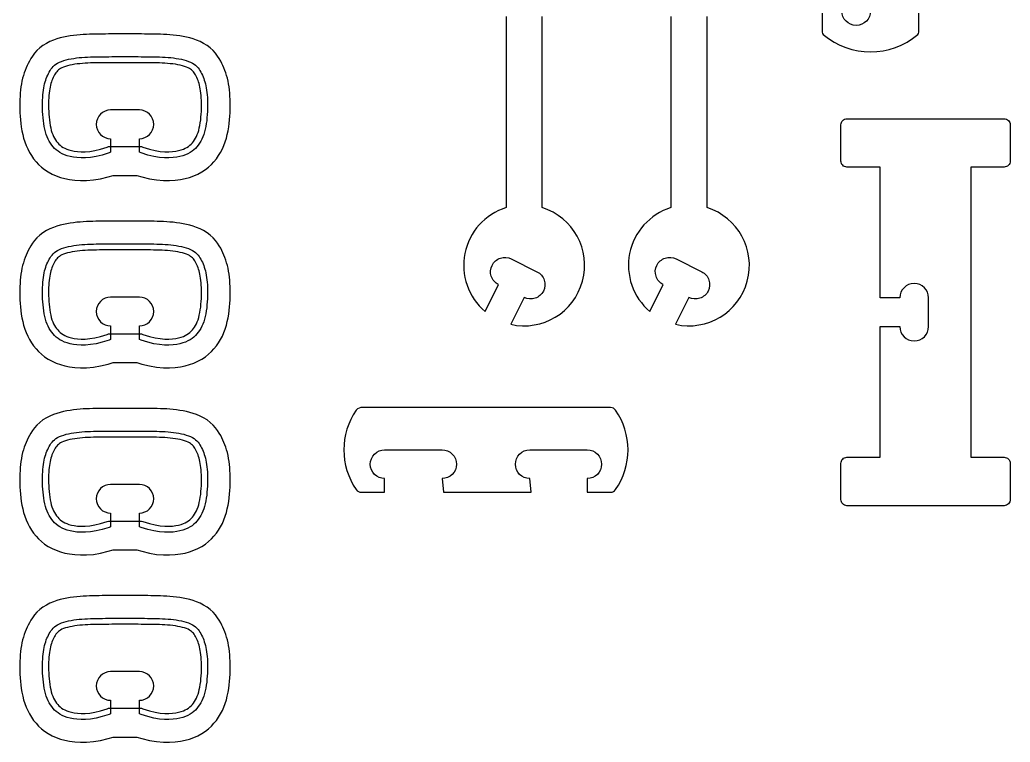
# Model space of a CAD drawing. Header units: millimetres. Extents: x 32 to 1015, y -334 to 535.
# Drawn here: x 472.2 to 637.7, y 117.2 to 238 of the extents above; entities that cross this region are included whole.
import ezdxf

# ---------------------------------------------------------------- set-up
doc = ezdxf.new("R2010")
doc.units = ezdxf.units.MM
doc.layers.add('External Cut', color=1, linetype='Continuous')
doc.layers.add('Pocket Cut 1.1mm', color=3, linetype='Continuous')

msp = doc.modelspace()

# ---------------------------------------------------------------- linework, layer by layer
at = {"layer": 'External Cut', "flags": 128}
for points in [[(606.494803, 235.4805, 0.364022), (622.302303, 235.4805, 0.221671), (622.482754, 235.867524), (622.482754, 250.287553)], [(553.470506, 238.5316), (553.470506, 206.558547, 0.590446), (549.965558, 189.212264), (552.208836, 193.698818, -0.414214), (551.135524, 196.918752, -0.414214), (554.355458, 197.992064), (558.648703, 195.845441, -0.414214), (559.722015, 192.625507, -0.414214), (556.502081, 191.552196), (554.258804, 187.065641, 0.960377), (559.533656, 206.558547), (559.533656, 238.5316)], [(581.007664, 238.5316), (581.007664, 206.558547, 0.590446), (577.502717, 189.212264), (579.745994, 193.698818, -0.414214), (578.672683, 196.918752, -0.414214), (581.892617, 197.992064), (586.185862, 195.845441, -0.414214), (587.259173, 192.625507, -0.414214), (584.039239, 191.552196), (581.795962, 187.065641, 0.960377), (587.070815, 206.558547), (587.070815, 238.5316)], [(606.314352, 239.424408), (606.314352, 235.867524, 0.221671), (606.494803, 235.4805)], [(614.398553, 239.424408, -1), (609.598559, 239.424408)], [(487.391659, 215.809766), (487.11792, 215.706008), (485.986905, 215.354949), (484.961002, 215.110374), (484.032931, 214.958525), (483.195412, 214.885641), (482.441164, 214.877963), (481.762908, 214.921734), (481.153364, 215.003192), (480.60555, 215.11074), (480.113682, 215.241419), (479.672276, 215.394432), (479.275847, 215.568981), (478.918909, 215.764268), (478.595978, 215.979497), (478.301569, 216.213869), (478.030196, 216.466586), (477.77729, 216.73715), (477.541936, 217.02626), (477.324133, 217.334912), (477.123882, 217.664102), (476.941184, 218.014829), (476.776037, 218.388089), (476.628442, 218.78488), (476.498398, 219.206197), (476.385741, 219.652108), (476.289638, 220.118958), (476.209092, 220.602158), (476.143106, 221.097124), (476.090683, 221.599269), (476.050826, 222.104006), (476.022537, 222.606749), (476.004819, 223.102911), (475.996841, 223.588471), (475.998436, 224.061669), (476.009606, 224.521306), (476.030349, 224.966187), (476.060666, 225.395116), (476.100556, 225.806895), (476.150021, 226.200329), (476.209059, 226.574221), (476.277604, 226.927872), (476.355324, 227.26258), (476.44182, 227.580138), (476.536694, 227.882342), (476.639545, 228.170986), (476.749975, 228.447865), (476.867586, 228.714774), (476.991978, 228.973507), (477.123418, 229.22536), (477.26483, 229.469636), (477.419805, 229.705138), (477.591933, 229.930669), (477.784804, 230.145034), (478.002008, 230.347035), (478.247136, 230.535476), (478.523777, 230.709161), (478.834292, 230.867193), (479.176121, 231.00987), (479.545474, 231.137791), (479.938563, 231.251553), (480.351596, 231.351756), (480.780786, 231.438997), (481.222341, 231.513875), (481.672473, 231.576988), (482.128123, 231.629034), (482.58916, 231.671109), (483.056183, 231.70441), (483.529792, 231.730134), (484.010586, 231.749477), (484.499166, 231.763635), (484.99613, 231.773804), (485.502078, 231.781183), (486.01731, 231.786799), (486.540929, 231.79102), (487.071735, 231.794044), (487.608531, 231.796072), (488.15012, 231.797301), (488.695302, 231.797933), (489.24288, 231.798166), (489.791656, 231.798199), (490.340432, 231.798166), (490.888011, 231.797933), (491.433193, 231.797301), (491.974781, 231.796072), (492.511577, 231.794044), (493.042384, 231.79102), (493.566002, 231.786799), (494.081235, 231.781183), (494.587183, 231.773804), (495.084147, 231.763635), (495.572726, 231.749477), (496.05352, 231.730134), (496.527129, 231.70441), (496.994152, 231.671109), (497.455189, 231.629034), (497.910839, 231.576988), (498.360971, 231.513875), (498.802527, 231.438997), (499.231716, 231.351756), (499.64475, 231.251553), (500.037838, 231.137791), (500.407191, 231.00987), (500.74902, 230.867193), (501.059535, 230.709161), (501.336176, 230.535476), (501.581304, 230.347035), (501.798508, 230.145034), (501.991379, 229.930669), (502.163507, 229.705138), (502.318482, 229.469636), (502.459894, 229.22536), (502.591334, 228.973507), (502.715726, 228.714774), (502.833337, 228.447865), (502.943767, 228.170986), (503.046619, 227.882342), (503.141492, 227.580138), (503.227988, 227.26258), (503.305708, 226.927872), (503.374254, 226.574221), (503.433292, 226.200329), (503.482756, 225.806895), (503.522647, 225.395116), (503.552964, 224.966187), (503.573707, 224.521306), (503.584876, 224.061669), (503.586472, 223.588471), (503.578493, 223.102911), (503.560775, 222.606749), (503.532486, 222.104006), (503.492629, 221.599269), (503.440206, 221.097124), (503.37422, 220.602158), (503.293675, 220.118958), (503.197572, 219.652108), (503.084914, 219.206197), (502.954871, 218.78488), (502.807276, 218.388089), (502.642129, 218.014829), (502.45943, 217.664102), (502.259179, 217.334912), (502.041377, 217.02626), (501.806022, 216.73715), (501.553116, 216.466586), (501.281743, 216.213869), (500.987334, 215.979497), (500.664403, 215.764268), (500.307466, 215.568981), (499.911036, 215.394432), (499.46963, 215.241419), (498.977763, 215.11074), (498.429949, 215.003192), (497.820404, 214.921734), (497.142148, 214.877963), (496.387901, 214.885641), (495.550381, 214.958525), (494.62231, 215.110374), (493.596407, 215.354949), (492.465393, 215.706008), (492.191653, 215.809766), (492.191653, 218.083448, 1), (492.191653, 222.883442), (487.391659, 222.883442, 1), (487.391659, 218.083448), (487.391659, 215.809766)], [(610.452134, 156.751716, -0.414214), (609.441609, 157.762241), (609.441609, 163.825392, -0.414214), (610.452134, 164.835917), (616.010022, 164.835917), (616.010022, 186.688521), (619.294229, 186.688521, 1), (624.094223, 186.688521), (624.094223, 191.488515, 1), (619.294229, 191.488515), (616.010022, 191.488515), (616.010022, 213.34112), (610.452134, 213.34112, -0.414214), (609.441609, 214.351645), (609.441609, 220.414795, -0.414214), (610.452134, 221.42532), (636.725786, 221.42532, -0.414214), (637.736311, 220.414795), (637.736311, 214.351645, -0.414214), (636.725786, 213.34112), (631.167898, 213.34112), (631.167898, 164.835917), (636.725786, 164.835917, -0.414214), (637.736311, 163.825392), (637.736311, 157.762241, -0.414214), (636.725786, 156.751716), (610.452134, 156.751716)], [(487.391659, 184.521479), (487.11792, 184.41772), (485.986905, 184.066661), (484.961002, 183.822087), (484.032931, 183.670237), (483.195412, 183.597353), (482.441164, 183.589676), (481.762908, 183.633446), (481.153364, 183.714905), (480.60555, 183.822452), (480.113682, 183.953131), (479.672276, 184.106144), (479.275847, 184.280693), (478.918909, 184.475981), (478.595978, 184.691209), (478.301569, 184.925581), (478.030196, 185.178298), (477.77729, 185.448863), (477.541936, 185.737972), (477.324133, 186.046624), (477.123882, 186.375815), (476.941184, 186.726542), (476.776037, 187.099802), (476.628442, 187.496592), (476.498398, 187.91791), (476.385741, 188.363821), (476.289638, 188.83067), (476.209092, 189.313871), (476.143106, 189.808837), (476.090683, 190.310981), (476.050826, 190.815718), (476.022537, 191.318461), (476.004819, 191.814623), (475.996841, 192.300184), (475.998436, 192.773381), (476.009606, 193.233019), (476.030349, 193.6779), (476.060666, 194.106828), (476.100556, 194.518608), (476.150021, 194.912041), (476.209059, 195.285933), (476.277604, 195.639585), (476.355324, 195.974292), (476.44182, 196.291851), (476.536694, 196.594055), (476.639545, 196.882699), (476.749975, 197.159578), (476.867586, 197.426486), (476.991978, 197.685219), (477.123418, 197.937072), (477.26483, 198.181348), (477.419805, 198.41685), (477.591933, 198.642382), (477.784804, 198.856746), (478.002008, 199.058747), (478.247136, 199.247189), (478.523777, 199.420874), (478.834292, 199.578905), (479.176121, 199.721582), (479.545474, 199.849503), (479.938563, 199.963266), (480.351596, 200.063469), (480.780786, 200.15071), (481.222341, 200.225588), (481.672473, 200.288701), (482.128123, 200.340746), (482.58916, 200.382821), (483.056183, 200.416123), (483.529792, 200.441846), (484.010586, 200.461189), (484.499166, 200.475347), (484.99613, 200.485517), (485.502078, 200.492895), (486.01731, 200.498512), (486.540929, 200.502733), (487.071735, 200.505757), (487.608531, 200.507784), (488.15012, 200.509014), (488.695302, 200.509645), (489.24288, 200.509878), (489.791656, 200.509911), (490.340432, 200.509878), (490.888011, 200.509645), (491.433193, 200.509014), (491.974781, 200.507784), (492.511577, 200.505757), (493.042384, 200.502733), (493.566002, 200.498512), (494.081235, 200.492895), (494.587183, 200.485517), (495.084147, 200.475347), (495.572726, 200.461189), (496.05352, 200.441846), (496.527129, 200.416123), (496.994152, 200.382821), (497.455189, 200.340746), (497.910839, 200.288701), (498.360971, 200.225588), (498.802527, 200.15071), (499.231716, 200.063469), (499.64475, 199.963266), (500.037838, 199.849503), (500.407191, 199.721582), (500.74902, 199.578905), (501.059535, 199.420874), (501.336176, 199.247189), (501.581304, 199.058747), (501.798508, 198.856746), (501.991379, 198.642382), (502.163507, 198.41685), (502.318482, 198.181348), (502.459894, 197.937072), (502.591334, 197.685219), (502.715726, 197.426486), (502.833337, 197.159578), (502.943767, 196.882699), (503.046619, 196.594055), (503.141492, 196.291851), (503.227988, 195.974292), (503.305708, 195.639585), (503.374254, 195.285933), (503.433292, 194.912041), (503.482756, 194.518608), (503.522647, 194.106828), (503.552964, 193.6779), (503.573707, 193.233019), (503.584876, 192.773381), (503.586472, 192.300184), (503.578493, 191.814623), (503.560775, 191.318461), (503.532486, 190.815718), (503.492629, 190.310981), (503.440206, 189.808837), (503.37422, 189.313871), (503.293675, 188.83067), (503.197572, 188.363821), (503.084914, 187.91791), (502.954871, 187.496592), (502.807276, 187.099802), (502.642129, 186.726542), (502.45943, 186.375815), (502.259179, 186.046624), (502.041377, 185.737972), (501.806022, 185.448863), (501.553116, 185.178298), (501.281743, 184.925581), (500.987334, 184.691209), (500.664403, 184.475981), (500.307466, 184.280693), (499.911036, 184.106144), (499.46963, 183.953131), (498.977763, 183.822452), (498.429949, 183.714905), (497.820404, 183.633446), (497.142148, 183.589676), (496.387901, 183.597353), (495.550381, 183.670237), (494.62231, 183.822087), (493.596407, 184.066661), (492.465393, 184.41772), (492.191653, 184.521479), (492.191653, 186.79516, 1), (492.191653, 191.595154), (487.391659, 191.595154, 1), (487.391659, 186.79516), (487.391659, 184.521479)], [(529.263545, 159.006098), (533.18478, 159.006098), (533.18478, 161.279779, -0.414214), (530.784783, 163.679776, -0.414214), (533.18478, 166.079773), (542.784768, 166.079773, -0.414214), (545.184765, 163.679776, -0.414214), (542.784768, 161.279779), (543.0374, 159.006098), (557.690013, 159.006098), (557.437382, 161.279779, -0.414214), (555.037385, 163.679776, -0.414214), (557.437382, 166.079773), (567.03737, 166.079773, -0.414214), (569.437367, 163.679776, -0.414214), (567.03737, 161.279779), (567.03737, 159.006098), (570.958605, 159.006098, 0.246483), (571.790263, 159.442597, 0.311601), (571.790263, 172.71695, 0.246483), (570.958605, 173.153449), (529.516176, 173.153449, 0.246483), (528.431887, 172.71695, 0.311601), (528.431887, 159.442597, 0.246483), (529.263545, 159.006098)], [(487.391659, 153.233191), (487.11792, 153.129433), (485.986905, 152.778374), (484.961002, 152.533799), (484.032931, 152.381949), (483.195412, 152.309066), (482.441164, 152.301388), (481.762908, 152.345159), (481.153364, 152.426617), (480.60555, 152.534165), (480.113682, 152.664844), (479.672276, 152.817857), (479.275847, 152.992406), (478.918909, 153.187693), (478.595978, 153.402922), (478.301569, 153.637294), (478.030196, 153.890011), (477.77729, 154.160575), (477.541936, 154.449685), (477.324133, 154.758336), (477.123882, 155.087527), (476.941184, 155.438254), (476.776037, 155.811514), (476.628442, 156.208304), (476.498398, 156.629622), (476.385741, 157.075533), (476.289638, 157.542382), (476.209092, 158.025583), (476.143106, 158.520549), (476.090683, 159.022694), (476.050826, 159.527431), (476.022537, 160.030173), (476.004819, 160.526336), (475.996841, 161.011896), (475.998436, 161.485094), (476.009606, 161.944731), (476.030349, 162.389612), (476.060666, 162.818541), (476.100556, 163.23032), (476.150021, 163.623754), (476.209059, 163.997645), (476.277604, 164.351297), (476.355324, 164.686005), (476.44182, 165.003563), (476.536694, 165.305767), (476.639545, 165.594411), (476.749975, 165.87129), (476.867586, 166.138199), (476.991978, 166.396932), (477.123418, 166.648785), (477.26483, 166.893061), (477.419805, 167.128563), (477.591933, 167.354094), (477.784804, 167.568458), (478.002008, 167.77046), (478.247136, 167.958901), (478.523777, 168.132586), (478.834292, 168.290618), (479.176121, 168.433295), (479.545474, 168.561215), (479.938563, 168.674978), (480.351596, 168.775181), (480.780786, 168.862422), (481.222341, 168.9373), (481.672473, 169.000413), (482.128123, 169.052459), (482.58916, 169.094534), (483.056183, 169.127835), (483.529792, 169.153559), (484.010586, 169.172901), (484.499166, 169.187059), (484.99613, 169.197229), (485.502078, 169.204607), (486.01731, 169.210224), (486.540929, 169.214445), (487.071735, 169.217469), (487.608531, 169.219497), (488.15012, 169.220726), (488.695302, 169.221358), (489.24288, 169.22159), (489.791656, 169.221624), (490.340432, 169.22159), (490.888011, 169.221358), (491.433193, 169.220726), (491.974781, 169.219497), (492.511577, 169.217469), (493.042384, 169.214445), (493.566002, 169.210224), (494.081235, 169.204607), (494.587183, 169.197229), (495.084147, 169.187059), (495.572726, 169.172901), (496.05352, 169.153559), (496.527129, 169.127835), (496.994152, 169.094534), (497.455189, 169.052459), (497.910839, 169.000413), (498.360971, 168.9373), (498.802527, 168.862422), (499.231716, 168.775181), (499.64475, 168.674978), (500.037838, 168.561215), (500.407191, 168.433295), (500.74902, 168.290618), (501.059535, 168.132586), (501.336176, 167.958901), (501.581304, 167.77046), (501.798508, 167.568458), (501.991379, 167.354094), (502.163507, 167.128563), (502.318482, 166.893061), (502.459894, 166.648785), (502.591334, 166.396932), (502.715726, 166.138199), (502.833337, 165.87129), (502.943767, 165.594411), (503.046619, 165.305767), (503.141492, 165.003563), (503.227988, 164.686005), (503.305708, 164.351297), (503.374254, 163.997645), (503.433292, 163.623754), (503.482756, 163.23032), (503.522647, 162.818541), (503.552964, 162.389612), (503.573707, 161.944731), (503.584876, 161.485094), (503.586472, 161.011896), (503.578493, 160.526336), (503.560775, 160.030173), (503.532486, 159.527431), (503.492629, 159.022694), (503.440206, 158.520549), (503.37422, 158.025583), (503.293675, 157.542382), (503.197572, 157.075533), (503.084914, 156.629622), (502.954871, 156.208304), (502.807276, 155.811514), (502.642129, 155.438254), (502.45943, 155.087527), (502.259179, 154.758336), (502.041377, 154.449685), (501.806022, 154.160575), (501.553116, 153.890011), (501.281743, 153.637294), (500.987334, 153.402922), (500.664403, 153.187693), (500.307466, 152.992406), (499.911036, 152.817857), (499.46963, 152.664844), (498.977763, 152.534165), (498.429949, 152.426617), (497.820404, 152.345159), (497.142148, 152.301388), (496.387901, 152.309066), (495.550381, 152.381949), (494.62231, 152.533799), (493.596407, 152.778374), (492.465393, 153.129433), (492.191653, 153.233191), (492.191653, 155.506873, 1), (492.191653, 160.306867), (487.391659, 160.306867, 1), (487.391659, 155.506873), (487.391659, 153.233191)], [(487.391659, 121.944904), (487.11792, 121.841145), (485.986905, 121.490086), (484.961002, 121.245512), (484.032931, 121.093662), (483.195412, 121.020778), (482.441164, 121.013101), (481.762908, 121.056871), (481.153364, 121.138329), (480.60555, 121.245877), (480.113682, 121.376556), (479.672276, 121.529569), (479.275847, 121.704118), (478.918909, 121.899406), (478.595978, 122.114634), (478.301569, 122.349006), (478.030196, 122.601723), (477.77729, 122.872288), (477.541936, 123.161397), (477.324133, 123.470049), (477.123882, 123.79924), (476.941184, 124.149966), (476.776037, 124.523227), (476.628442, 124.920017), (476.498398, 125.341334), (476.385741, 125.787246), (476.289638, 126.254095), (476.209092, 126.737296), (476.143106, 127.232261), (476.090683, 127.734406), (476.050826, 128.239143), (476.022537, 128.741886), (476.004819, 129.238048), (475.996841, 129.723609), (475.998436, 130.196806), (476.009606, 130.656444), (476.030349, 131.101325), (476.060666, 131.530253), (476.100556, 131.942033), (476.150021, 132.335466), (476.209059, 132.709358), (476.277604, 133.063009), (476.355324, 133.397717), (476.44182, 133.715276), (476.536694, 134.017479), (476.639545, 134.306124), (476.749975, 134.583003), (476.867586, 134.849911), (476.991978, 135.108644), (477.123418, 135.360497), (477.26483, 135.604773), (477.419805, 135.840275), (477.591933, 136.065806), (477.784804, 136.280171), (478.002008, 136.482172), (478.247136, 136.670613), (478.523777, 136.844299), (478.834292, 137.00233), (479.176121, 137.145007), (479.545474, 137.272928), (479.938563, 137.38669), (480.351596, 137.486893), (480.780786, 137.574135), (481.222341, 137.649013), (481.672473, 137.712125), (482.128123, 137.764171), (482.58916, 137.806246), (483.056183, 137.839548), (483.529792, 137.865271), (484.010586, 137.884614), (484.499166, 137.898772), (484.99613, 137.908942), (485.502078, 137.91632), (486.01731, 137.921937), (486.540929, 137.926157), (487.071735, 137.929182), (487.608531, 137.931209), (488.15012, 137.932439), (488.695302, 137.93307), (489.24288, 137.933303), (489.791656, 137.933336), (490.340432, 137.933303), (490.888011, 137.93307), (491.433193, 137.932439), (491.974781, 137.931209), (492.511577, 137.929182), (493.042384, 137.926157), (493.566002, 137.921937), (494.081235, 137.91632), (494.587183, 137.908942), (495.084147, 137.898772), (495.572726, 137.884614), (496.05352, 137.865271), (496.527129, 137.839548), (496.994152, 137.806246), (497.455189, 137.764171), (497.910839, 137.712125), (498.360971, 137.649013), (498.802527, 137.574135), (499.231716, 137.486893), (499.64475, 137.38669), (500.037838, 137.272928), (500.407191, 137.145007), (500.74902, 137.00233), (501.059535, 136.844299), (501.336176, 136.670613), (501.581304, 136.482172), (501.798508, 136.280171), (501.991379, 136.065806), (502.163507, 135.840275), (502.318482, 135.604773), (502.459894, 135.360497), (502.591334, 135.108644), (502.715726, 134.849911), (502.833337, 134.583003), (502.943767, 134.306124), (503.046619, 134.017479), (503.141492, 133.715276), (503.227988, 133.397717), (503.305708, 133.063009), (503.374254, 132.709358), (503.433292, 132.335466), (503.482756, 131.942033), (503.522647, 131.530253), (503.552964, 131.101325), (503.573707, 130.656444), (503.584876, 130.196806), (503.586472, 129.723609), (503.578493, 129.238048), (503.560775, 128.741886), (503.532486, 128.239143), (503.492629, 127.734406), (503.440206, 127.232261), (503.37422, 126.737296), (503.293675, 126.254095), (503.197572, 125.787246), (503.084914, 125.341334), (502.954871, 124.920017), (502.807276, 124.523227), (502.642129, 124.149966), (502.45943, 123.79924), (502.259179, 123.470049), (502.041377, 123.161397), (501.806022, 122.872288), (501.553116, 122.601723), (501.281743, 122.349006), (500.987334, 122.114634), (500.664403, 121.899406), (500.307466, 121.704118), (499.911036, 121.529569), (499.46963, 121.376556), (498.977763, 121.245877), (498.429949, 121.138329), (497.820404, 121.056871), (497.142148, 121.013101), (496.387901, 121.020778), (495.550381, 121.093662), (494.62231, 121.245512), (493.596407, 121.490086), (492.465393, 121.841145), (492.191653, 121.944904), (492.191653, 124.218585, 1), (492.191653, 129.018579), (487.391659, 129.018579, 1), (487.391659, 124.218585), (487.391659, 121.944904)]]:
    msp.add_lwpolyline(points, format="xyb", dxfattribs=at)
at = {"layer": 'Pocket Cut 1.1mm', "flags": 128}
for points in [[(491.767873, 211.954695), (492.594218, 211.698203), (493.876012, 211.392625), (495.079502, 211.195711), (496.20408, 211.097846), (497.245026, 211.087251), (498.193839, 211.148481), (499.04651, 211.262431), (499.83021, 211.416288), (500.578241, 211.615024), (501.297415, 211.864325), (501.983506, 212.166413), (502.628379, 212.519236), (503.222209, 212.915014), (503.756808, 213.340595), (504.23179, 213.782925), (504.662954, 214.244193), (505.062448, 214.734932), (505.429699, 215.25537), (505.762221, 215.802), (506.058716, 216.371182), (506.319052, 216.959585), (506.54407, 217.564516), (506.734841, 218.182581), (506.892231, 218.805547), (507.019777, 219.425141), (507.122284, 220.040091), (507.203582, 220.649917), (507.266576, 221.25332), (507.313565, 221.848369), (507.346443, 222.432665), (507.366851, 223.004156), (507.376046, 223.56373), (507.37419, 224.114093), (507.361031, 224.655601), (507.336205, 225.188055), (507.299211, 225.711452), (507.249362, 226.22603), (507.185706, 226.732336), (507.10705, 227.230471), (507.012705, 227.717231), (506.903062, 228.189416), (506.778701, 228.645992), (506.64048, 229.086272), (506.489727, 229.509351), (506.328229, 229.914269), (506.158169, 230.300207), (505.979618, 230.671588), (505.781007, 231.05215), (505.543681, 231.462109), (505.256236, 231.898912), (504.910853, 232.351453), (504.502731, 232.805055), (504.031812, 233.243013), (503.503299, 233.649306), (502.930185, 234.009128), (502.340503, 234.309237), (501.758396, 234.552204), (501.18542, 234.750647), (500.618658, 234.914672), (500.056138, 235.05114), (499.496917, 235.164813), (498.940959, 235.259091), (498.389028, 235.336477), (497.842464, 235.398907), (497.301147, 235.448309), (496.764668, 235.486563), (496.232453, 235.51547), (495.703777, 235.536739), (495.177796, 235.551981), (494.653576, 235.562708), (494.129516, 235.57035), (493.601929, 235.576102), (493.068452, 235.580402), (492.529528, 235.583473), (491.986239, 235.585525), (491.439689, 235.586765), (490.89101, 235.587401), (490.341352, 235.587634), (489.791656, 235.587668), (489.24196, 235.587634), (488.692302, 235.587401), (488.143623, 235.586765), (487.597074, 235.585525), (487.053784, 235.583473), (486.514861, 235.580402), (485.981384, 235.576102), (485.453796, 235.57035), (484.929736, 235.562708), (484.405516, 235.551981), (483.879535, 235.536739), (483.350859, 235.51547), (482.818644, 235.486563), (482.282166, 235.448309), (481.740848, 235.398907), (481.194285, 235.336477), (480.642353, 235.259091), (480.086395, 235.164813), (479.527174, 235.05114), (478.964654, 234.914672), (478.397893, 234.750647), (477.824917, 234.552204), (477.24281, 234.309237), (476.653128, 234.009128), (476.080014, 233.649306), (475.5515, 233.243013), (475.080581, 232.805055), (474.67246, 232.351453), (474.327076, 231.898912), (474.039632, 231.462109), (473.802305, 231.05215), (473.603694, 230.671588), (473.425143, 230.300207), (473.255083, 229.914269), (473.093586, 229.509351), (472.942832, 229.086272), (472.804611, 228.645992), (472.68025, 228.189416), (472.570607, 227.717231), (472.476262, 227.230471), (472.397606, 226.732336), (472.333951, 226.22603), (472.284102, 225.711452), (472.247108, 225.188055), (472.222281, 224.655601), (472.209123, 224.114093), (472.207267, 223.56373), (472.216461, 223.004156), (472.236869, 222.432665), (472.269747, 221.848369), (472.316736, 221.25332), (472.37973, 220.649917), (472.461028, 220.040091), (472.563535, 219.425141), (472.691082, 218.805547), (472.848471, 218.182581), (473.039243, 217.564516), (473.26426, 216.959585), (473.524596, 216.371182), (473.821092, 215.802), (474.153613, 215.25537), (474.520865, 214.734932), (474.920359, 214.244193), (475.351523, 213.782925), (475.826505, 213.340595), (476.361104, 212.915014), (476.954933, 212.519236), (477.599806, 212.166413), (478.285897, 211.864325), (479.005071, 211.615024), (479.753102, 211.416288), (480.536803, 211.262431), (481.389474, 211.148481), (482.338286, 211.087251), (483.379232, 211.097846), (484.503811, 211.195711), (485.7073, 211.392625), (486.989094, 211.698203), (487.815439, 211.954695), (491.767873, 211.954695)], [(492.549818, 216.754689), (492.794565, 216.66192), (493.863658, 216.330081), (494.821323, 216.101774), (495.675949, 215.961941), (496.436919, 215.895719), (497.114714, 215.88882), (497.720822, 215.927934), (498.265533, 216.000728), (498.750444, 216.095927), (499.174001, 216.208457), (499.541335, 216.335794), (499.860521, 216.476332), (500.140676, 216.629611), (500.391368, 216.796692), (500.621726, 216.980075), (500.838803, 217.182229), (501.044174, 217.401939), (501.235758, 217.637281), (501.413707, 217.889456), (501.578686, 218.160663), (501.731039, 218.453135), (501.870802, 218.769024), (501.997751, 219.11031), (502.1116, 219.479161), (502.212329, 219.877858), (502.300047, 220.303975), (502.374737, 220.752043), (502.436639, 221.216379), (502.486243, 221.691522), (502.524199, 222.172175), (502.551264, 222.653171), (502.568265, 223.129246), (502.575919, 223.595069), (502.574392, 224.047689), (502.563753, 224.485494), (502.544099, 224.907023), (502.515563, 225.31076), (502.478328, 225.695126), (502.432648, 226.058461), (502.378841, 226.39922), (502.317176, 226.717377), (502.247968, 227.015423), (502.171569, 227.295911), (502.088256, 227.561294), (501.998178, 227.814089), (501.901366, 228.056824), (501.797741, 228.291992), (501.687792, 228.520685), (501.574264, 228.738216), (501.458429, 228.93831), (501.33878, 229.120131), (501.212853, 229.285127), (501.077382, 229.435695), (500.927835, 229.574774), (500.758277, 229.705121), (500.560695, 229.82917), (500.324625, 229.949314), (500.04687, 230.065247), (499.731816, 230.174362), (499.38504, 230.274722), (499.01187, 230.365254), (498.617356, 230.445446), (498.206308, 230.515151), (497.783322, 230.574458), (497.351915, 230.623734), (496.912287, 230.663856), (496.463785, 230.695836), (496.005805, 230.720711), (495.537779, 230.73954), (495.059173, 230.753409), (494.569478, 230.76343), (494.068359, 230.770738), (493.556422, 230.776319), (493.035432, 230.780518), (492.50679, 230.78353), (491.971726, 230.785551), (491.43146, 230.786778), (490.887211, 230.787408), (490.340187, 230.787641), (489.791656, 230.787674), (489.243125, 230.787641), (488.696102, 230.787408), (488.151852, 230.786778), (487.611587, 230.785551), (487.076522, 230.78353), (486.54788, 230.780518), (486.026891, 230.776319), (485.514953, 230.770738), (485.013835, 230.76343), (484.524139, 230.753409), (484.045533, 230.73954), (483.577508, 230.720711), (483.119527, 230.695836), (482.671026, 230.663856), (482.231397, 230.623734), (481.79999, 230.574458), (481.377005, 230.515151), (480.965957, 230.445446), (480.571442, 230.365254), (480.198272, 230.274722), (479.851496, 230.174362), (479.536442, 230.065247), (479.258687, 229.949314), (479.022617, 229.82917), (478.825035, 229.705121), (478.655477, 229.574774), (478.50593, 229.435695), (478.370459, 229.285127), (478.244533, 229.120131), (478.124883, 228.93831), (478.009048, 228.738216), (477.895521, 228.520685), (477.785571, 228.291992), (477.681947, 228.056824), (477.585134, 227.814089), (477.495057, 227.561294), (477.411743, 227.295911), (477.335344, 227.015423), (477.266137, 226.717377), (477.204471, 226.39922), (477.150665, 226.058461), (477.104984, 225.695126), (477.067749, 225.31076), (477.039213, 224.907023), (477.019559, 224.485494), (477.00892, 224.047689), (477.007394, 223.595069), (477.015048, 223.129246), (477.032048, 222.653171), (477.059114, 222.172175), (477.097069, 221.691522), (477.146673, 221.216379), (477.208576, 220.752043), (477.283265, 220.303975), (477.370983, 219.877858), (477.471712, 219.479161), (477.585561, 219.11031), (477.71251, 218.769024), (477.852274, 218.453135), (478.004627, 218.160663), (478.169605, 217.889456), (478.347555, 217.637281), (478.539139, 217.401939), (478.74451, 217.182229), (478.961586, 216.980075), (479.191945, 216.796692), (479.442636, 216.629611), (479.722791, 216.476332), (480.041977, 216.335794), (480.409312, 216.208457), (480.832869, 216.095927), (481.31778, 216.000728), (481.862491, 215.927934), (482.468598, 215.88882), (483.146393, 215.895719), (483.907363, 215.961941), (484.761989, 216.101774), (485.719654, 216.330081), (486.788747, 216.66192), (487.033495, 216.754689), (492.549818, 216.754689)], [(491.767873, 180.666407), (492.594218, 180.409916), (493.876012, 180.104337), (495.079502, 179.907424), (496.20408, 179.809559), (497.245026, 179.798963), (498.193839, 179.860194), (499.04651, 179.974143), (499.83021, 180.128), (500.578241, 180.326737), (501.297415, 180.576038), (501.983506, 180.878126), (502.628379, 181.230948), (503.222209, 181.626726), (503.756808, 182.052307), (504.23179, 182.494637), (504.662954, 182.955906), (505.062448, 183.446644), (505.429699, 183.967082), (505.762221, 184.513712), (506.058716, 185.082895), (506.319052, 185.671297), (506.54407, 186.276228), (506.734841, 186.894294), (506.892231, 187.51726), (507.019777, 188.136854), (507.122284, 188.751804), (507.203582, 189.36163), (507.266576, 189.965032), (507.313565, 190.560082), (507.346443, 191.144377), (507.366851, 191.715868), (507.376046, 192.275443), (507.37419, 192.825805), (507.361031, 193.367313), (507.336205, 193.899768), (507.299211, 194.423164), (507.249362, 194.937742), (507.185706, 195.444048), (507.10705, 195.942184), (507.012705, 196.428943), (506.903062, 196.901129), (506.778701, 197.357704), (506.64048, 197.797985), (506.489727, 198.221063), (506.328229, 198.625981), (506.158169, 199.01192), (505.979618, 199.383301), (505.781007, 199.763862), (505.543681, 200.173821), (505.256236, 200.610625), (504.910853, 201.063165), (504.502731, 201.516768), (504.031812, 201.954725), (503.503299, 202.361019), (502.930185, 202.72084), (502.340503, 203.020949), (501.758396, 203.263916), (501.18542, 203.462359), (500.618658, 203.626384), (500.056138, 203.762853), (499.496917, 203.876526), (498.940959, 203.970804), (498.389028, 204.04819), (497.842464, 204.11062), (497.301147, 204.160022), (496.764668, 204.198275), (496.232453, 204.227182), (495.703777, 204.248451), (495.177796, 204.263693), (494.653576, 204.274421), (494.129516, 204.282063), (493.601929, 204.287814), (493.068452, 204.292114), (492.529528, 204.295185), (491.986239, 204.297237), (491.439689, 204.298478), (490.89101, 204.299113), (490.341352, 204.299347), (489.791656, 204.29938), (489.24196, 204.299347), (488.692302, 204.299113), (488.143623, 204.298478), (487.597074, 204.297237), (487.053784, 204.295185), (486.514861, 204.292114), (485.981384, 204.287814), (485.453796, 204.282063), (484.929736, 204.274421), (484.405516, 204.263693), (483.879535, 204.248451), (483.350859, 204.227182), (482.818644, 204.198275), (482.282166, 204.160022), (481.740848, 204.11062), (481.194285, 204.04819), (480.642353, 203.970804), (480.086395, 203.876526), (479.527174, 203.762853), (478.964654, 203.626384), (478.397893, 203.462359), (477.824917, 203.263916), (477.24281, 203.020949), (476.653128, 202.72084), (476.080014, 202.361019), (475.5515, 201.954725), (475.080581, 201.516768), (474.67246, 201.063165), (474.327076, 200.610625), (474.039632, 200.173821), (473.802305, 199.763862), (473.603694, 199.383301), (473.425143, 199.01192), (473.255083, 198.625981), (473.093586, 198.221063), (472.942832, 197.797985), (472.804611, 197.357704), (472.68025, 196.901129), (472.570607, 196.428943), (472.476262, 195.942184), (472.397606, 195.444048), (472.333951, 194.937742), (472.284102, 194.423164), (472.247108, 193.899768), (472.222281, 193.367313), (472.209123, 192.825805), (472.207267, 192.275443), (472.216461, 191.715868), (472.236869, 191.144377), (472.269747, 190.560082), (472.316736, 189.965032), (472.37973, 189.36163), (472.461028, 188.751804), (472.563535, 188.136854), (472.691082, 187.51726), (472.848471, 186.894294), (473.039243, 186.276228), (473.26426, 185.671297), (473.524596, 185.082895), (473.821092, 184.513712), (474.153613, 183.967082), (474.520865, 183.446644), (474.920359, 182.955906), (475.351523, 182.494637), (475.826505, 182.052307), (476.361104, 181.626726), (476.954933, 181.230948), (477.599806, 180.878126), (478.285897, 180.576038), (479.005071, 180.326737), (479.753102, 180.128), (480.536803, 179.974143), (481.389474, 179.860194), (482.338286, 179.798963), (483.379232, 179.809559), (484.503811, 179.907424), (485.7073, 180.104337), (486.989094, 180.409916), (487.815439, 180.666407), (491.767873, 180.666407)], [(492.549818, 185.466402), (492.794565, 185.373632), (493.863658, 185.041793), (494.821323, 184.813487), (495.675949, 184.673654), (496.436919, 184.607432), (497.114714, 184.600533), (497.720822, 184.639647), (498.265533, 184.712441), (498.750444, 184.807639), (499.174001, 184.92017), (499.541335, 185.047506), (499.860521, 185.188045), (500.140676, 185.341323), (500.391368, 185.508405), (500.621726, 185.691787), (500.838803, 185.893941), (501.044174, 186.113652), (501.235758, 186.348993), (501.413707, 186.601168), (501.578686, 186.872376), (501.731039, 187.164847), (501.870802, 187.480736), (501.997751, 187.822022), (502.1116, 188.190874), (502.212329, 188.58957), (502.300047, 189.015688), (502.374737, 189.463755), (502.436639, 189.928092), (502.486243, 190.403234), (502.524199, 190.883888), (502.551264, 191.364883), (502.568265, 191.840958), (502.575919, 192.306782), (502.574392, 192.759401), (502.563753, 193.197207), (502.544099, 193.618735), (502.515563, 194.022472), (502.478328, 194.406839), (502.432648, 194.770173), (502.378841, 195.110933), (502.317176, 195.429089), (502.247968, 195.727136), (502.171569, 196.007623), (502.088256, 196.273007), (501.998178, 196.525802), (501.901366, 196.768537), (501.797741, 197.003704), (501.687792, 197.232397), (501.574264, 197.449929), (501.458429, 197.650022), (501.33878, 197.831843), (501.212853, 197.996839), (501.077382, 198.147407), (500.927835, 198.286486), (500.758277, 198.416834), (500.560695, 198.540883), (500.324625, 198.661027), (500.04687, 198.77696), (499.731816, 198.886075), (499.38504, 198.986434), (499.01187, 199.076966), (498.617356, 199.157159), (498.206308, 199.226864), (497.783322, 199.28617), (497.351915, 199.335447), (496.912287, 199.375568), (496.463785, 199.407549), (496.005805, 199.432424), (495.537779, 199.451252), (495.059173, 199.465121), (494.569478, 199.475143), (494.068359, 199.48245), (493.556422, 199.488031), (493.035432, 199.492231), (492.50679, 199.495243), (491.971726, 199.497263), (491.43146, 199.49849), (490.887211, 199.499121), (490.340187, 199.499353), (489.791656, 199.499386), (489.243125, 199.499353), (488.696102, 199.499121), (488.151852, 199.49849), (487.611587, 199.497263), (487.076522, 199.495243), (486.54788, 199.492231), (486.026891, 199.488031), (485.514953, 199.48245), (485.013835, 199.475143), (484.524139, 199.465121), (484.045533, 199.451252), (483.577508, 199.432424), (483.119527, 199.407549), (482.671026, 199.375568), (482.231397, 199.335447), (481.79999, 199.28617), (481.377005, 199.226864), (480.965957, 199.157159), (480.571442, 199.076966), (480.198272, 198.986434), (479.851496, 198.886075), (479.536442, 198.77696), (479.258687, 198.661027), (479.022617, 198.540883), (478.825035, 198.416834), (478.655477, 198.286486), (478.50593, 198.147407), (478.370459, 197.996839), (478.244533, 197.831843), (478.124883, 197.650022), (478.009048, 197.449929), (477.895521, 197.232397), (477.785571, 197.003704), (477.681947, 196.768537), (477.585134, 196.525802), (477.495057, 196.273007), (477.411743, 196.007623), (477.335344, 195.727136), (477.266137, 195.429089), (477.204471, 195.110933), (477.150665, 194.770173), (477.104984, 194.406839), (477.067749, 194.022472), (477.039213, 193.618735), (477.019559, 193.197207), (477.00892, 192.759401), (477.007394, 192.306782), (477.015048, 191.840958), (477.032048, 191.364883), (477.059114, 190.883888), (477.097069, 190.403234), (477.146673, 189.928092), (477.208576, 189.463755), (477.283265, 189.015688), (477.370983, 188.58957), (477.471712, 188.190874), (477.585561, 187.822022), (477.71251, 187.480736), (477.852274, 187.164847), (478.004627, 186.872376), (478.169605, 186.601168), (478.347555, 186.348993), (478.539139, 186.113652), (478.74451, 185.893941), (478.961586, 185.691787), (479.191945, 185.508405), (479.442636, 185.341323), (479.722791, 185.188045), (480.041977, 185.047506), (480.409312, 184.92017), (480.832869, 184.807639), (481.31778, 184.712441), (481.862491, 184.639647), (482.468598, 184.600533), (483.146393, 184.607432), (483.907363, 184.673654), (484.761989, 184.813487), (485.719654, 185.041793), (486.788747, 185.373632), (487.033495, 185.466402), (492.549818, 185.466402)], [(491.767873, 149.37812), (492.594218, 149.121628), (493.876012, 148.816049), (495.079502, 148.619136), (496.20408, 148.521271), (497.245026, 148.510676), (498.193839, 148.571906), (499.04651, 148.685855), (499.83021, 148.839713), (500.578241, 149.038449), (501.297415, 149.28775), (501.983506, 149.589838), (502.628379, 149.942661), (503.222209, 150.338439), (503.756808, 150.76402), (504.23179, 151.20635), (504.662954, 151.667618), (505.062448, 152.158357), (505.429699, 152.678795), (505.762221, 153.225424), (506.058716, 153.794607), (506.319052, 154.38301), (506.54407, 154.98794), (506.734841, 155.606006), (506.892231, 156.228972), (507.019777, 156.848566), (507.122284, 157.463516), (507.203582, 158.073342), (507.266576, 158.676745), (507.313565, 159.271794), (507.346443, 159.856089), (507.366851, 160.427581), (507.376046, 160.987155), (507.37419, 161.537518), (507.361031, 162.079025), (507.336205, 162.61148), (507.299211, 163.134877), (507.249362, 163.649454), (507.185706, 164.155761), (507.10705, 164.653896), (507.012705, 165.140656), (506.903062, 165.612841), (506.778701, 166.069417), (506.64048, 166.509697), (506.489727, 166.932775), (506.328229, 167.337693), (506.158169, 167.723632), (505.979618, 168.095013), (505.781007, 168.475574), (505.543681, 168.885533), (505.256236, 169.322337), (504.910853, 169.774878), (504.502731, 170.22848), (504.031812, 170.666438), (503.503299, 171.072731), (502.930185, 171.432553), (502.340503, 171.732662), (501.758396, 171.975629), (501.18542, 172.174072), (500.618658, 172.338097), (500.056138, 172.474565), (499.496917, 172.588238), (498.940959, 172.682516), (498.389028, 172.759902), (497.842464, 172.822332), (497.301147, 172.871734), (496.764668, 172.909988), (496.232453, 172.938895), (495.703777, 172.960164), (495.177796, 172.975405), (494.653576, 172.986133), (494.129516, 172.993775), (493.601929, 172.999527), (493.068452, 173.003827), (492.529528, 173.006898), (491.986239, 173.008949), (491.439689, 173.01019), (490.89101, 173.010826), (490.341352, 173.011059), (489.791656, 173.011093), (489.24196, 173.011059), (488.692302, 173.010826), (488.143623, 173.01019), (487.597074, 173.008949), (487.053784, 173.006898), (486.514861, 173.003827), (485.981384, 172.999527), (485.453796, 172.993775), (484.929736, 172.986133), (484.405516, 172.975405), (483.879535, 172.960164), (483.350859, 172.938895), (482.818644, 172.909988), (482.282166, 172.871734), (481.740848, 172.822332), (481.194285, 172.759902), (480.642353, 172.682516), (480.086395, 172.588238), (479.527174, 172.474565), (478.964654, 172.338097), (478.397893, 172.174072), (477.824917, 171.975629), (477.24281, 171.732662), (476.653128, 171.432553), (476.080014, 171.072731), (475.5515, 170.666438), (475.080581, 170.22848), (474.67246, 169.774878), (474.327076, 169.322337), (474.039632, 168.885533), (473.802305, 168.475574), (473.603694, 168.095013), (473.425143, 167.723632), (473.255083, 167.337693), (473.093586, 166.932775), (472.942832, 166.509697), (472.804611, 166.069417), (472.68025, 165.612841), (472.570607, 165.140656), (472.476262, 164.653896), (472.397606, 164.155761), (472.333951, 163.649454), (472.284102, 163.134877), (472.247108, 162.61148), (472.222281, 162.079025), (472.209123, 161.537518), (472.207267, 160.987155), (472.216461, 160.427581), (472.236869, 159.856089), (472.269747, 159.271794), (472.316736, 158.676745), (472.37973, 158.073342), (472.461028, 157.463516), (472.563535, 156.848566), (472.691082, 156.228972), (472.848471, 155.606006), (473.039243, 154.98794), (473.26426, 154.38301), (473.524596, 153.794607), (473.821092, 153.225424), (474.153613, 152.678795), (474.520865, 152.158357), (474.920359, 151.667618), (475.351523, 151.20635), (475.826505, 150.76402), (476.361104, 150.338439), (476.954933, 149.942661), (477.599806, 149.589838), (478.285897, 149.28775), (479.005071, 149.038449), (479.753102, 148.839713), (480.536803, 148.685855), (481.389474, 148.571906), (482.338286, 148.510676), (483.379232, 148.521271), (484.503811, 148.619136), (485.7073, 148.816049), (486.989094, 149.121628), (487.815439, 149.37812), (491.767873, 149.37812)], [(492.549818, 154.178114), (492.794565, 154.085345), (493.863658, 153.753506), (494.821323, 153.525199), (495.675949, 153.385366), (496.436919, 153.319144), (497.114714, 153.312245), (497.720822, 153.351359), (498.265533, 153.424153), (498.750444, 153.519352), (499.174001, 153.631882), (499.541335, 153.759218), (499.860521, 153.899757), (500.140676, 154.053035), (500.391368, 154.220117), (500.621726, 154.4035), (500.838803, 154.605654), (501.044174, 154.825364), (501.235758, 155.060706), (501.413707, 155.312881), (501.578686, 155.584088), (501.731039, 155.87656), (501.870802, 156.192449), (501.997751, 156.533735), (502.1116, 156.902586), (502.212329, 157.301283), (502.300047, 157.7274), (502.374737, 158.175468), (502.436639, 158.639804), (502.486243, 159.114947), (502.524199, 159.5956), (502.551264, 160.076596), (502.568265, 160.552671), (502.575919, 161.018494), (502.574392, 161.471114), (502.563753, 161.908919), (502.544099, 162.330448), (502.515563, 162.734185), (502.478328, 163.118551), (502.432648, 163.481885), (502.378841, 163.822645), (502.317176, 164.140801), (502.247968, 164.438848), (502.171569, 164.719335), (502.088256, 164.984719), (501.998178, 165.237514), (501.901366, 165.480249), (501.797741, 165.715416), (501.687792, 165.94411), (501.574264, 166.161641), (501.458429, 166.361735), (501.33878, 166.543556), (501.212853, 166.708552), (501.077382, 166.859119), (500.927835, 166.998199), (500.758277, 167.128546), (500.560695, 167.252595), (500.324625, 167.372739), (500.04687, 167.488672), (499.731816, 167.597787), (499.38504, 167.698146), (499.01187, 167.788678), (498.617356, 167.868871), (498.206308, 167.938576), (497.783322, 167.997883), (497.351915, 168.047159), (496.912287, 168.087281), (496.463785, 168.119261), (496.005805, 168.144136), (495.537779, 168.162965), (495.059173, 168.176834), (494.569478, 168.186855), (494.068359, 168.194163), (493.556422, 168.199743), (493.035432, 168.203943), (492.50679, 168.206955), (491.971726, 168.208976), (491.43146, 168.210203), (490.887211, 168.210833), (490.340187, 168.211065), (489.791656, 168.211099), (489.243125, 168.211065), (488.696102, 168.210833), (488.151852, 168.210203), (487.611587, 168.208976), (487.076522, 168.206955), (486.54788, 168.203943), (486.026891, 168.199743), (485.514953, 168.194163), (485.013835, 168.186855), (484.524139, 168.176834), (484.045533, 168.162965), (483.577508, 168.144136), (483.119527, 168.119261), (482.671026, 168.087281), (482.231397, 168.047159), (481.79999, 167.997883), (481.377005, 167.938576), (480.965957, 167.868871), (480.571442, 167.788678), (480.198272, 167.698146), (479.851496, 167.597787), (479.536442, 167.488672), (479.258687, 167.372739), (479.022617, 167.252595), (478.825035, 167.128546), (478.655477, 166.998199), (478.50593, 166.859119), (478.370459, 166.708552), (478.244533, 166.543556), (478.124883, 166.361735), (478.009048, 166.161641), (477.895521, 165.94411), (477.785571, 165.715416), (477.681947, 165.480249), (477.585134, 165.237514), (477.495057, 164.984719), (477.411743, 164.719335), (477.335344, 164.438848), (477.266137, 164.140801), (477.204471, 163.822645), (477.150665, 163.481885), (477.104984, 163.118551), (477.067749, 162.734185), (477.039213, 162.330448), (477.019559, 161.908919), (477.00892, 161.471114), (477.007394, 161.018494), (477.015048, 160.552671), (477.032048, 160.076596), (477.059114, 159.5956), (477.097069, 159.114947), (477.146673, 158.639804), (477.208576, 158.175468), (477.283265, 157.7274), (477.370983, 157.301283), (477.471712, 156.902586), (477.585561, 156.533735), (477.71251, 156.192449), (477.852274, 155.87656), (478.004627, 155.584088), (478.169605, 155.312881), (478.347555, 155.060706), (478.539139, 154.825364), (478.74451, 154.605654), (478.961586, 154.4035), (479.191945, 154.220117), (479.442636, 154.053035), (479.722791, 153.899757), (480.041977, 153.759218), (480.409312, 153.631882), (480.832869, 153.519352), (481.31778, 153.424153), (481.862491, 153.351359), (482.468598, 153.312245), (483.146393, 153.319144), (483.907363, 153.385366), (484.761989, 153.525199), (485.719654, 153.753506), (486.788747, 154.085345), (487.033495, 154.178114), (492.549818, 154.178114)], [(491.767873, 118.089832), (492.594218, 117.833341), (493.876012, 117.527762), (495.079502, 117.330849), (496.20408, 117.232984), (497.245026, 117.222388), (498.193839, 117.283618), (499.04651, 117.397568), (499.83021, 117.551425), (500.578241, 117.750162), (501.297415, 117.999463), (501.983506, 118.301551), (502.628379, 118.654373), (503.222209, 119.050151), (503.756808, 119.475732), (504.23179, 119.918062), (504.662954, 120.379331), (505.062448, 120.870069), (505.429699, 121.390507), (505.762221, 121.937137), (506.058716, 122.50632), (506.319052, 123.094722), (506.54407, 123.699653), (506.734841, 124.317719), (506.892231, 124.940685), (507.019777, 125.560279), (507.122284, 126.175229), (507.203582, 126.785055), (507.266576, 127.388457), (507.313565, 127.983507), (507.346443, 128.567802), (507.366851, 129.139293), (507.376046, 129.698868), (507.37419, 130.24923), (507.361031, 130.790738), (507.336205, 131.323192), (507.299211, 131.846589), (507.249362, 132.361167), (507.185706, 132.867473), (507.10705, 133.365609), (507.012705, 133.852368), (506.903062, 134.324553), (506.778701, 134.781129), (506.64048, 135.22141), (506.489727, 135.644488), (506.328229, 136.049406), (506.158169, 136.435344), (505.979618, 136.806726), (505.781007, 137.187287), (505.543681, 137.597246), (505.256236, 138.03405), (504.910853, 138.48659), (504.502731, 138.940192), (504.031812, 139.37815), (503.503299, 139.784444), (502.930185, 140.144265), (502.340503, 140.444374), (501.758396, 140.687341), (501.18542, 140.885784), (500.618658, 141.049809), (500.056138, 141.186278), (499.496917, 141.29995), (498.940959, 141.394228), (498.389028, 141.471615), (497.842464, 141.534045), (497.301147, 141.583446), (496.764668, 141.6217), (496.232453, 141.650607), (495.703777, 141.671876), (495.177796, 141.687118), (494.653576, 141.697845), (494.129516, 141.705488), (493.601929, 141.711239), (493.068452, 141.715539), (492.529528, 141.71861), (491.986239, 141.720662), (491.439689, 141.721903), (490.89101, 141.722538), (490.341352, 141.722772), (489.791656, 141.722805), (489.24196, 141.722772), (488.692302, 141.722538), (488.143623, 141.721903), (487.597074, 141.720662), (487.053784, 141.71861), (486.514861, 141.715539), (485.981384, 141.711239), (485.453796, 141.705488), (484.929736, 141.697845), (484.405516, 141.687118), (483.879535, 141.671876), (483.350859, 141.650607), (482.818644, 141.6217), (482.282166, 141.583446), (481.740848, 141.534045), (481.194285, 141.471615), (480.642353, 141.394228), (480.086395, 141.29995), (479.527174, 141.186278), (478.964654, 141.049809), (478.397893, 140.885784), (477.824917, 140.687341), (477.24281, 140.444374), (476.653128, 140.144265), (476.080014, 139.784444), (475.5515, 139.37815), (475.080581, 138.940192), (474.67246, 138.48659), (474.327076, 138.03405), (474.039632, 137.597246), (473.802305, 137.187287), (473.603694, 136.806726), (473.425143, 136.435344), (473.255083, 136.049406), (473.093586, 135.644488), (472.942832, 135.22141), (472.804611, 134.781129), (472.68025, 134.324553), (472.570607, 133.852368), (472.476262, 133.365609), (472.397606, 132.867473), (472.333951, 132.361167), (472.284102, 131.846589), (472.247108, 131.323192), (472.222281, 130.790738), (472.209123, 130.24923), (472.207267, 129.698868), (472.216461, 129.139293), (472.236869, 128.567802), (472.269747, 127.983507), (472.316736, 127.388457), (472.37973, 126.785055), (472.461028, 126.175229), (472.563535, 125.560279), (472.691082, 124.940685), (472.848471, 124.317719), (473.039243, 123.699653), (473.26426, 123.094722), (473.524596, 122.50632), (473.821092, 121.937137), (474.153613, 121.390507), (474.520865, 120.870069), (474.920359, 120.379331), (475.351523, 119.918062), (475.826505, 119.475732), (476.361104, 119.050151), (476.954933, 118.654373), (477.599806, 118.301551), (478.285897, 117.999463), (479.005071, 117.750162), (479.753102, 117.551425), (480.536803, 117.397568), (481.389474, 117.283618), (482.338286, 117.222388), (483.379232, 117.232984), (484.503811, 117.330849), (485.7073, 117.527762), (486.989094, 117.833341), (487.815439, 118.089832), (491.767873, 118.089832)], [(492.549818, 122.889826), (492.794565, 122.797057), (493.863658, 122.465218), (494.821323, 122.236911), (495.675949, 122.097079), (496.436919, 122.030856), (497.114714, 122.023957), (497.720822, 122.063072), (498.265533, 122.135866), (498.750444, 122.231064), (499.174001, 122.343595), (499.541335, 122.470931), (499.860521, 122.61147), (500.140676, 122.764748), (500.391368, 122.93183), (500.621726, 123.115212), (500.838803, 123.317366), (501.044174, 123.537076), (501.235758, 123.772418), (501.413707, 124.024593), (501.578686, 124.2958), (501.731039, 124.588272), (501.870802, 124.904161), (501.997751, 125.245447), (502.1116, 125.614299), (502.212329, 126.012995), (502.300047, 126.439113), (502.374737, 126.88718), (502.436639, 127.351517), (502.486243, 127.826659), (502.524199, 128.307313), (502.551264, 128.788308), (502.568265, 129.264383), (502.575919, 129.730206), (502.574392, 130.182826), (502.563753, 130.620632), (502.544099, 131.04216), (502.515563, 131.445897), (502.478328, 131.830264), (502.432648, 132.193598), (502.378841, 132.534358), (502.317176, 132.852514), (502.247968, 133.150561), (502.171569, 133.431048), (502.088256, 133.696431), (501.998178, 133.949226), (501.901366, 134.191962), (501.797741, 134.427129), (501.687792, 134.655822), (501.574264, 134.873353), (501.458429, 135.073447), (501.33878, 135.255268), (501.212853, 135.420264), (501.077382, 135.570832), (500.927835, 135.709911), (500.758277, 135.840259), (500.560695, 135.964308), (500.324625, 136.084452), (500.04687, 136.200385), (499.731816, 136.309499), (499.38504, 136.409859), (499.01187, 136.500391), (498.617356, 136.580584), (498.206308, 136.650288), (497.783322, 136.709595), (497.351915, 136.758871), (496.912287, 136.798993), (496.463785, 136.830974), (496.005805, 136.855848), (495.537779, 136.874677), (495.059173, 136.888546), (494.569478, 136.898567), (494.068359, 136.905875), (493.556422, 136.911456), (493.035432, 136.915656), (492.50679, 136.918668), (491.971726, 136.920688), (491.43146, 136.921915), (490.887211, 136.922545), (490.340187, 136.922778), (489.791656, 136.922811), (489.243125, 136.922778), (488.696102, 136.922545), (488.151852, 136.921915), (487.611587, 136.920688), (487.076522, 136.918668), (486.54788, 136.915656), (486.026891, 136.911456), (485.514953, 136.905875), (485.013835, 136.898567), (484.524139, 136.888546), (484.045533, 136.874677), (483.577508, 136.855848), (483.119527, 136.830974), (482.671026, 136.798993), (482.231397, 136.758871), (481.79999, 136.709595), (481.377005, 136.650288), (480.965957, 136.580584), (480.571442, 136.500391), (480.198272, 136.409859), (479.851496, 136.309499), (479.536442, 136.200385), (479.258687, 136.084452), (479.022617, 135.964308), (478.825035, 135.840259), (478.655477, 135.709911), (478.50593, 135.570832), (478.370459, 135.420264), (478.244533, 135.255268), (478.124883, 135.073447), (478.009048, 134.873353), (477.895521, 134.655822), (477.785571, 134.427129), (477.681947, 134.191962), (477.585134, 133.949226), (477.495057, 133.696431), (477.411743, 133.431048), (477.335344, 133.150561), (477.266137, 132.852514), (477.204471, 132.534358), (477.150665, 132.193598), (477.104984, 131.830264), (477.067749, 131.445897), (477.039213, 131.04216), (477.019559, 130.620632), (477.00892, 130.182826), (477.007394, 129.730206), (477.015048, 129.264383), (477.032048, 128.788308), (477.059114, 128.307313), (477.097069, 127.826659), (477.146673, 127.351517), (477.208576, 126.88718), (477.283265, 126.439113), (477.370983, 126.012995), (477.471712, 125.614299), (477.585561, 125.245447), (477.71251, 124.904161), (477.852274, 124.588272), (478.004627, 124.2958), (478.169605, 124.024593), (478.347555, 123.772418), (478.539139, 123.537076), (478.74451, 123.317366), (478.961586, 123.115212), (479.191945, 122.93183), (479.442636, 122.764748), (479.722791, 122.61147), (480.041977, 122.470931), (480.409312, 122.343595), (480.832869, 122.231064), (481.31778, 122.135866), (481.862491, 122.063072), (482.468598, 122.023957), (483.146393, 122.030856), (483.907363, 122.097079), (484.761989, 122.236911), (485.719654, 122.465218), (486.788747, 122.797057), (487.033495, 122.889826), (492.549818, 122.889826)]]:
    msp.add_lwpolyline(points, dxfattribs=at)

doc.saveas('drawing.dxf')
